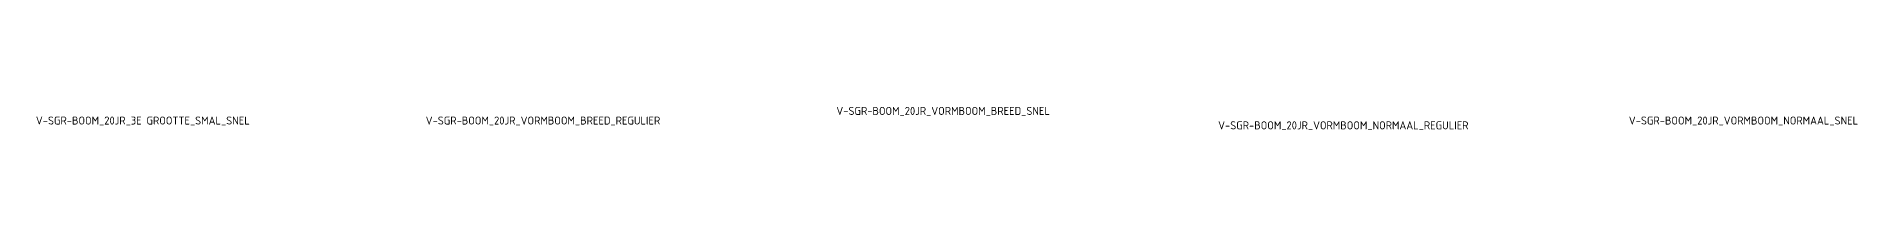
# Model space of a CAD drawing. Header units: metres. Extents: x -13 to 4465, y -15 to 526.
# Drawn here: x 1436.7 to 1664.3, y 261.3 to 264.2 of the extents above; entities that cross this region are included whole.
import ezdxf

# ---------------------------------------------------------------- set-up
doc = ezdxf.new("R2010")
doc.units = ezdxf.units.M
doc.styles.add('NLCS-ISO', font='NLCS-ISO.ttf')

msp = doc.modelspace()

# ---------------------------------------------------------------- texts
at = {"char_height": 1, "attachment_point": 5, "style": 'NLCS-ISO'}
for s, insert in [('V-SGR-BOOM_20JR_VORMBOOM_BREED_SNEL', (1550, 263.6)), ('V-SGR-BOOM_20JR_3E GROOTTE_SMAL_SNEL', (1450, 262.4)), ('V-SGR-BOOM_20JR_VORMBOOM_BREED_REGULIER', (1500, 262.4)), ('V-SGR-BOOM_20JR_VORMBOOM_NORMAAL_REGULIER', (1600, 261.8)), ('V-SGR-BOOM_20JR_VORMBOOM_NORMAAL_SNEL', (1650, 262.4))]:
    msp.add_mtext(s, dxfattribs=dict(at, insert=insert))

doc.saveas('drawing.dxf')
